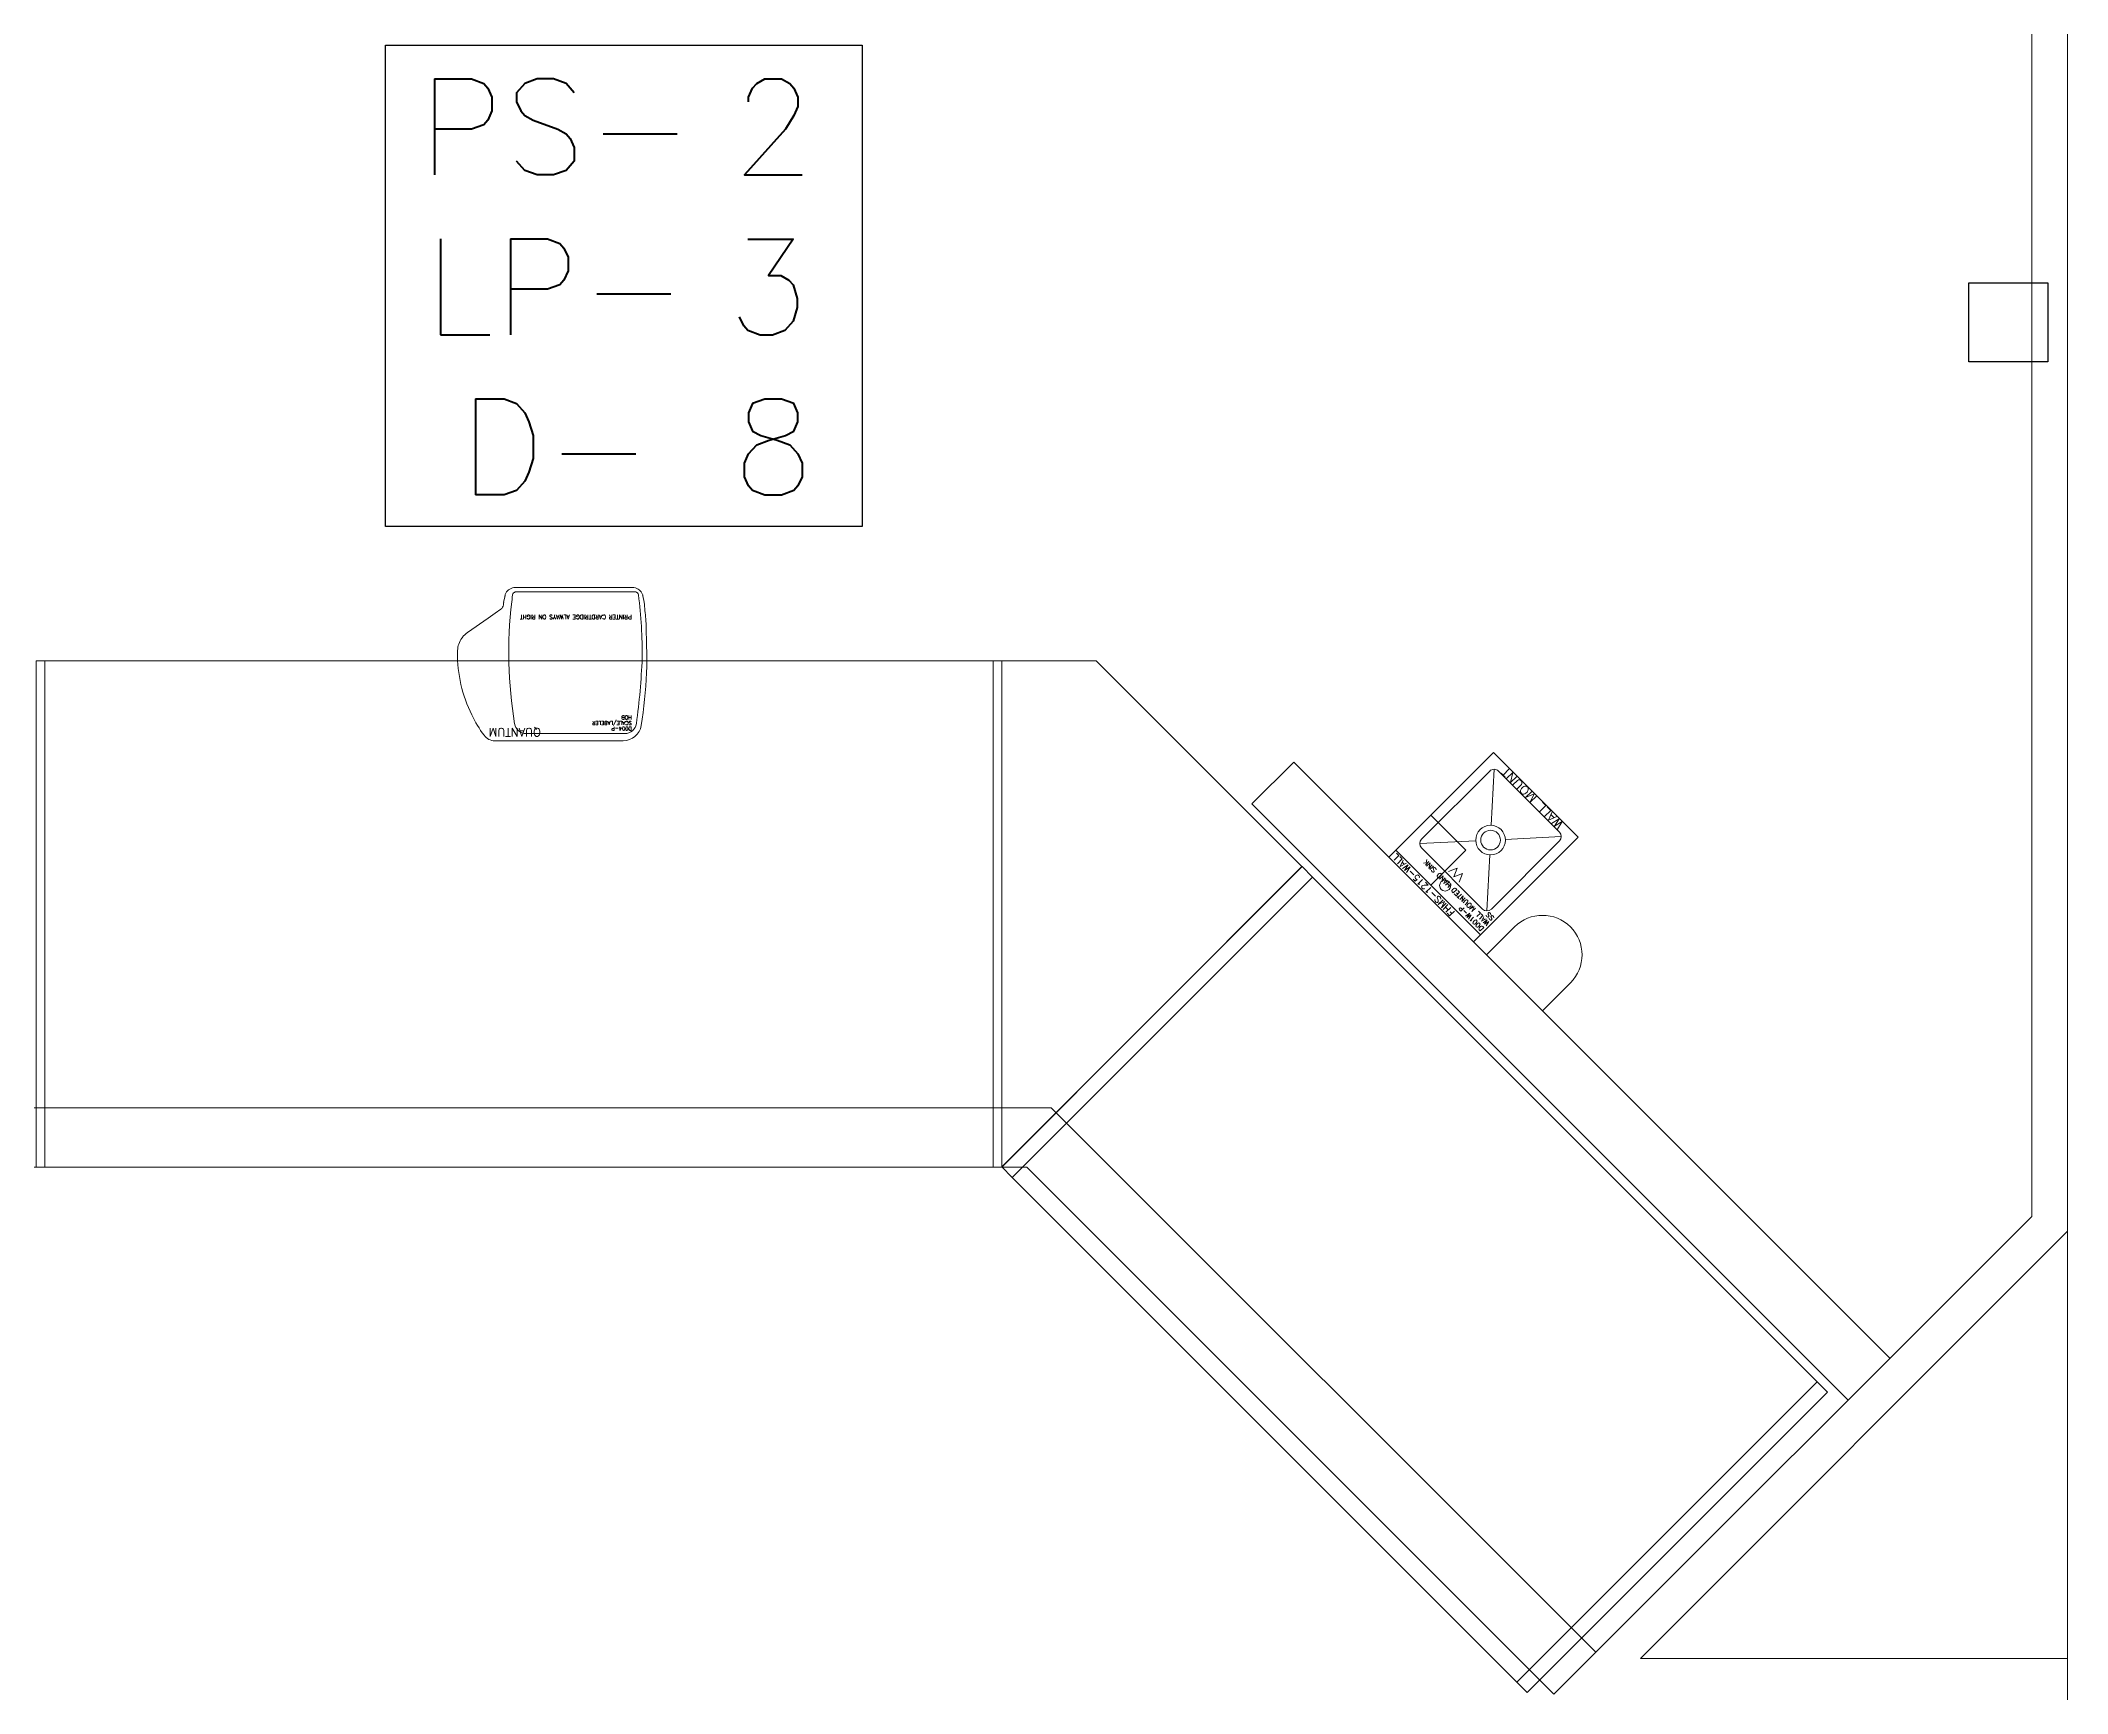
# Model space of a CAD drawing. Header units: inches. Extents: x 0 to 5040, y 0 to 3600.
# Drawn here: x 4355.5 to 4560.7, y 1351 to 1518.3 of the extents above; entities that cross this region are included whole.
import ezdxf
from ezdxf.enums import TextEntityAlignment as Align

# ---------------------------------------------------------------- set-up
doc = ezdxf.new("R2010")
doc.units = ezdxf.units.IN
doc.header["$LTSCALE"] = 240
doc.header["$MEASUREMENT"] = 0
doc.linetypes.add('XFLOOR$0$base-fp$0$DASHED', pattern=[0.75, 0.5, -0.25])
doc.linetypes.add('XFLOOR$0$base-fp$0$HIDDEN', pattern=[0.375, 0.25, -0.125])
doc.layers.get('0').update_dxf_attribs({"linetype": 'CONTINUOUS'})
for name, color, linetype in [('LEADER', 4, 'CONTINUOUS'), ('NOTIFICATION', 6, 'CONTINUOUS'), ('XFLOOR$0$base-fp$0$S-COLS_EXST', 8, 'CONTINUOUS')]:
    doc.layers.add(name, color=color, linetype=linetype)
for name, color, linetype, lineweight in [('XFLOOR$0$base-fp$0$A-EQPM-GROC_EXST', 8, 'CONTINUOUS', 18), ('XFLOOR$0$base-fp$0$A-EQPM-REFR_EXST', 8, 'CONTINUOUS', 18), ('XFLOOR$0$base-fp$0$A-FLOR-PFIX_EXST', 8, 'CONTINUOUS', 18), ('XFLOOR$0$base-fp$0$A-SOFF-INTR_EXST', 8, 'XFLOOR$0$base-fp$0$HIDDEN', 18), ('XFLOOR$0$base-fp$0$A-WALL-EXTR_EXST', 8, 'CONTINUOUS', 18), ('XFLOOR$0$base-fp$0$A-WALL-INTR_EXST', 8, 'CONTINUOUS', 18)]:
    doc.layers.add(name, color=color, linetype=linetype, lineweight=lineweight)
doc.layers.add('XFLOOR$0$base-fp$0$A-EQPM-NOTE_EXST', color=8, linetype='CONTINUOUS', plot=False)
doc.styles.add('NORMAL', font='romans.shx')
doc.styles.add('XFLOOR$0$base-fp$0$SIMPLEX', font='simplex.shx')

# ---------------------------------------------------------------- blocks, each defined once
blk = doc.blocks.new('XFLOOR$0$base-fp$0$A-D004-HOB-QUANTUM-P')
for p, q in [((15.37, 0), (2.37, 0)), ((12.19, -0.73), (2.22, -0.73)), ((19.13, -9.37), (19.13, -9.38)), ((16.06, -12.42), (18.15, -10.95)), ((18.66, -10.46), (18.68, -10.44)), ((18.68, -10.44), (18.71, -10.39)), ((0.25, -14.02), (0.38, -14.69)), ((13.6, -14.54), (13.63, -14.3)), ((13.63, -14.3), (13.66, -14.07)), ((14.48, -14.01), (14.36, -14.59)), ((15.35, -12.91), (14.77, -13.32)), ((16.06, -12.42), (15.35, -12.91)), ((0.84, -14.78), (0.87, -14.88)), ((0.87, -14.88), (0.93, -14.97)), ((0.93, -14.97), (1.01, -15.03)), ((1.01, -15.03), (1.11, -15.07)), ((1.11, -15.07), (1.22, -15.09)), ((1.22, -15.09), (13.19, -15.09)), ((1.29, -15.51), (1.55, -15.51)), ((1.3, -15.51), (1.29, -15.51)), ((1.3, -15.51), (13.43, -15.51)), ((13.3, -15.07), (13.19, -15.09)), ((13.39, -15.03), (13.3, -15.07)), ((13.48, -14.97), (13.39, -15.03)), ((13.44, -15.51), (13.43, -15.51)), ((13.54, -14.88), (13.48, -14.97)), ((13.57, -14.78), (13.54, -14.88)), ((13.57, -14.78), (13.6, -14.54))]:
    blk.add_line(p, q)
for points in [[(19.16, -8.97), (19.16, -8.98), (19.15, -8.99), (19.15, -9.01), (19.15, -9.03), (19.15, -9.09)], [(19.15, -9.09), (19.15, -9.11), (19.15, -9.14)], [(18.65, -10.49), (18.65, -10.48), (18.66, -10.47), (18.66, -10.46)], [(0.41, -14.79), (0.41, -14.79), (0.41, -14.78), (0.4, -14.75), (0.39, -14.72), (0.38, -14.69)], [(1.56, -15.51), (1.55, -15.51), (1.55, -15.51), (1.55, -15.51)], [(13.17, -15.51), (13.17, -15.51), (13.18, -15.51), (13.18, -15.51)], [(14.31, -14.79), (14.32, -14.79), (14.32, -14.78), (14.33, -14.75), (14.34, -14.72), (14.34, -14.69)], [(14.36, -14.59), (14.35, -14.64), (14.34, -14.69)]]:
    blk.add_lwpolyline(points)
for centre, radius, start, end in [((15.37, -1.35), 1.35, 36.0345, 90.2092), ((45.06, -8.85), 45.1, 170.6793, 177.4777), ((74.41, -11.54), 74.03, 172.3943, 177.5434), ((2.37, -1.84), 1.84, 90, 170.6795), ((2.22, -1.93), 1.2, 90.0056, 170.6783), ((12.19, -1.93), 1.2, 9.3273, 90), ((-30.5, -8.94), 44.46, 353.3827, 9.3273), ((5.06, -8.85), 14.1, 26.2303, 36.0142), ((5.06, -8.85), 14.1, 359.5364, 26.2353), ((89.83, -8.1), 89.84, 179.2104, 182.7005), ((44.91, -8.94), 44.46, 179.2583, 187.5422), ((16.8, -9.03), 2.35, 324.4527, 357.3339), ((16.8, -9.03), 2.35, 305.0011, 321.5629), ((45.06, -8.85), 45.1, 184.4334, 186.5823), ((-30.33, -8.85), 45.1, 353.4305, 353.7318), ((15.15, -13.85), 0.65, 125.0013, 173.7322), ((1.42, -14.46), 1.06, 198.5921, 263.0417), ((13.31, -14.46), 1.06, 276.9649, 341.4142)]:
    blk.add_arc(centre, radius, start, end)
at = {"layer": 'XFLOOR$0$base-fp$0$A-EQPM-NOTE_EXST', "style": 'XFLOOR$0$base-fp$0$SIMPLEX', "flags": 8}
for tag, height, p in [('WDSNO', 0.375, (1.51, -1.05)), ('DESC', 0.375, (1.51, -1.61)), ('VENDOR', 0.375, (1.51, -2.17)), ('ARCHNOTES', 0.422, (1.51, -12.33))]:
    blk.add_attdef(tag, text='', height=height, dxfattribs=at).set_placement(p, align=Align.TOP_LEFT)
blk.add_attdef('MODELNO', text='', height=0.844, dxfattribs=at).set_placement((15.99, -0.45), align=Align.TOP_RIGHT)
blk = doc.blocks.new('XFLOOR$0$base-fp$0$A-D001W-SS-FHMS-1215-WALL-P')
for p, q in [((0, 0), (12.12, 0)), ((12.12, 0), (12.12, -15)), ((0, -15), (0, 0)), ((0, -1), (12.12, -1)), ((1.06, -13.38), (1.06, -3.62)), ((1.25, -3.18), (5.06, -7.39)), ((1.69, -3), (10.44, -3)), ((10.88, -3.18), (7.07, -7.39)), ((11.06, -3.62), (11.06, -13.38)), ((5.06, -9.61), (1.25, -13.82)), ((7.07, -9.61), (10.88, -13.82)), ((1.69, -14), (10.44, -14)), ((12.12, -15), (0, -15))]:
    blk.add_line(p, q)
for centre, radius in [((6.06, -2), 0.562), ((6.06, -8.5), 1.5), ((6.06, -8.5), 1)]:
    blk.add_circle(centre, radius)
for centre, start, end in [((1.69, -3.62), 90, 180), ((10.44, -3.62), 0, 90), ((1.69, -13.38), 180, 270), ((10.44, -13.38), 270, 0)]:
    blk.add_arc(centre, 0.625, start, end)
at = {"insert": (6.06, -3.68), "char_height": 0.875, "width": 1.0269, "attachment_point": 5, "style": 'XFLOOR$0$base-fp$0$SIMPLEX'}
blk.add_mtext('{\\W2;W}', dxfattribs=at)
at = {"style": 'XFLOOR$0$base-fp$0$SIMPLEX', "width": 1.1, "flags": 8}
blk.add_attdef('SINKSTYLE', text='', height=0.875, dxfattribs=at).set_placement((6.06, -14.5), align=Align.MIDDLE_CENTER)
at = {"layer": 'XFLOOR$0$base-fp$0$A-EQPM-NOTE_EXST', "style": 'XFLOOR$0$base-fp$0$SIMPLEX', "flags": 8}
for tag, p in [('WDSNO', (0.21, -1.27)), ('DESC', (0.21, -2.05)), ('VEND', (0.21, -2.75))]:
    blk.add_attdef(tag, text='', height=0.5, dxfattribs=at).set_placement(p, align=Align.TOP_LEFT)
blk.add_attdef('MODELNO', text='', height=0.675, dxfattribs=at).set_placement((11.9, -0.15), align=Align.TOP_RIGHT)
blk = doc.blocks.new('XFLOOR$0$base-fp$0$A-SOAPTWL DISP-P')
for p, q in [((14, 0), (22, 0)), ((14, -4), (14, 0)), ((22, 0), (22, -4)), ((0, -1), (0, -6)), ((5, -1), (0, -1)), ((5, -6), (5, -1)), ((0, -6), (5, -6))]:
    blk.add_line(p, q)
blk.add_arc((18, -4), 4, 180, 0)
blk = doc.blocks.new('XFLOOR$0$base-fp$0$A-R216-KWN-MD-DX6XN-6-P')
for p, q in [((0, 0), (72.25, 0)), ((0, -43), (0, 0)), ((72.25, 0), (72.25, -43)), ((72.25, -43), (0, -43))]:
    blk.add_line(p, q)
for points in [[(0, 0), (-1.5, 0), (-1.5, -43), (0, -43)], [(73.75, 0), (72.25, 0), (72.25, -43), (73.75, -43)]]:
    blk.add_lwpolyline(points, close=True)
blk = doc.blocks.new('XFLOOR')
at = {"layer": 'XFLOOR$0$base-fp$0$A-EQPM-GROC_EXST', "color": 8}
blk.add_lwpolyline([(2789.11, 1393.96), (2789.11, 1342.71), (2819.51, 1373.12), (2798.67, 1393.96), (2789.11, 1393.96)], dxfattribs=at)
at = {"layer": 'XFLOOR$0$base-fp$0$A-EQPM-REFR_EXST', "color": 8}
for p, q in [((2692.23, 1393.96), (2788.23, 1393.96)), ((2692.23, 1342.71), (2692.23, 1393.96)), ((2788.23, 1393.96), (2788.23, 1342.71)), ((2788.23, 1342.71), (2692.23, 1342.71))]:
    blk.add_line(p, q, dxfattribs=at)
for points in [[(2692.23, 1393.96), (2691.36, 1393.96), (2691.36, 1342.71), (2692.23, 1342.71)], [(2789.11, 1393.96), (2788.23, 1393.96), (2788.23, 1342.71), (2789.11, 1342.71)]]:
    blk.add_lwpolyline(points, close=True, dxfattribs=at)
at = {"layer": 'XFLOOR$0$base-fp$0$A-SOFF-INTR_EXST', "color": 8, "linetype": 'XFLOOR$0$base-fp$0$DASHED'}
for p, q in [((2794.14, 1348.71), (2671.69, 1348.71)), ((2794.13, 1348.71), (2849.27, 1293.58)), ((2791.65, 1342.71), (2669.2, 1342.71)), ((2791.65, 1342.71), (2845.03, 1289.34))]:
    blk.add_line(p, q, dxfattribs=at)
at = {"layer": 'XFLOOR$0$base-fp$0$A-WALL-EXTR_EXST', "color": 8}
blk.add_line((2897.02, 2294.21), (2897.02, 382.21), dxfattribs=at)
at = {"layer": 'XFLOOR$0$base-fp$0$A-WALL-INTR_EXST', "color": 8, "linetype": 'Continuous'}
for p, q in [((2893.4, 1516.55), (2893.4, 1337.71)), ((2893.4, 1337.71), (2845.03, 1289.34)), ((2897.02, 1336.21), (2853.78, 1292.96)), ((2897.02, 1292.96), (2853.78, 1292.96))]:
    blk.add_line(p, q, dxfattribs=at)
at = {"layer": 'XFLOOR$0$base-fp$0$A-WALL-INTR_EXST', "color": 8}
for p, q in [((2814.44, 1379.47), (2818.68, 1383.71)), ((2818.68, 1383.71), (2879.04, 1323.35)), ((2814.44, 1379.47), (2874.8, 1319.11))]:
    blk.add_line(p, q, dxfattribs=at)
at = {"layer": 'XFLOOR$0$base-fp$0$S-COLS_EXST', "color": 8}
for p, q in [((2887.02, 1432.21), (2895.02, 1432.21)), ((2887.02, 1424.21), (2887.02, 1432.21)), ((2895.02, 1432.21), (2895.02, 1424.21)), ((2895.02, 1424.21), (2887.02, 1424.21))]:
    blk.add_line(p, q, dxfattribs=at)
at = {"layer": 'XFLOOR$0$base-fp$0$A-EQPM-GROC_EXST', "color": 8, "rotation": 180.0000000022928}
blk.add_blockref('XFLOOR$0$base-fp$0$A-D004-HOB-QUANTUM-P', (2753.16, 1385.86), dxfattribs=at).add_auto_attribs({'WDSNO': 'D004-P', 'DESC': 'SCALE/LABELER', 'VENDOR': 'HOB', 'MODELNO': 'QUANTUM', 'ARCHNOTES': 'PRINTER CARDTRIDGE ALWAYS ON RIGHT'})
at = {"layer": 'XFLOOR$0$base-fp$0$A-EQPM-GROC_EXST', "color": 8, "xscale": -1, "rotation": 134.999999999977}
blk.add_blockref('XFLOOR$0$base-fp$0$A-SOAPTWL DISP-P', (2828.31, 1374.09), dxfattribs=at)
at = {"layer": 'XFLOOR$0$base-fp$0$A-EQPM-GROC_EXST', "color": 8, "linetype": 'Continuous', "lineweight": -3, "rotation": 315.0000000088526}
blk.add_blockref('XFLOOR$0$base-fp$0$A-R216-KWN-MD-DX6XN-6-P', (2820.58, 1372.06), dxfattribs=at)
at = {"layer": 'XFLOOR$0$base-fp$0$A-FLOR-PFIX_EXST', "color": 8, "rotation": 135.0000000000092}
blk.add_blockref('XFLOOR$0$base-fp$0$A-D001W-SS-FHMS-1215-WALL-P', (2836.88, 1365.51), dxfattribs=at).add_auto_attribs({'SINKSTYLE': 'WALL MOUNT', 'WDSNO': 'D001W-P', 'DESC': 'WALL MOUNTED HAND SINK', 'VEND': 'SS', 'MODELNO': 'FHMS-1215-WALL'})
blk = doc.blocks.new('A$C5E320BCF')
at = {"layer": 'NOTIFICATION'}
blk.add_lwpolyline([(0, 0.4062), (0.4024, 0.4062), (0.4024, 0), (0, 0)], close=True, dxfattribs=at)
at = {"layer": 'NOTIFICATION', "color": 2, "insert": (0.1437, 0.2022), "char_height": 0.08097, "width": 0.676855, "attachment_point": 5, "style": 'NORMAL'}
blk.add_mtext('PS-\\PLP-\\PD-', dxfattribs=at)
at = {"layer": 'NOTIFICATION', "color": 2, "style": 'NORMAL', "flags": 4}
for tag, p in [('PS', (0.2955, 0.3371)), ('LP', (0.2955, 0.2022)), ('D', (0.2955, 0.0672))]:
    blk.add_attdef(tag, text='', height=0.081, dxfattribs=at).set_placement(p, align=Align.MIDDLE_LEFT)

msp = doc.modelspace()

# ---------------------------------------------------------------- block references
at = {"layer": 'LEADER'}
msp.add_blockref('XFLOOR', (1663.69, 61.54), dxfattribs=at)
at = {"layer": 'NOTIFICATION'}
ref = msp.add_blockref('A$C5E320BCF', (4390.4, 1469.08), dxfattribs=dict(at, xscale=120, yscale=120, zscale=120))
ref.add_attrib('PS', '2', dxfattribs={"color": 2, "height": 9.72, "style": 'NORMAL', "flags": 4}).set_placement((4425.5, 1509.54), align=Align.MIDDLE_LEFT)
ref.add_attrib('LP', '3', dxfattribs={"color": 2, "height": 9.72, "style": 'NORMAL', "flags": 4}).set_placement((4425.01, 1493.34), align=Align.MIDDLE_LEFT)
ref.add_attrib('D', '8', dxfattribs={"color": 2, "height": 9.72, "style": 'NORMAL', "flags": 4}).set_placement((4425.5, 1477.14), align=Align.MIDDLE_LEFT)

doc.saveas('drawing.dxf')
